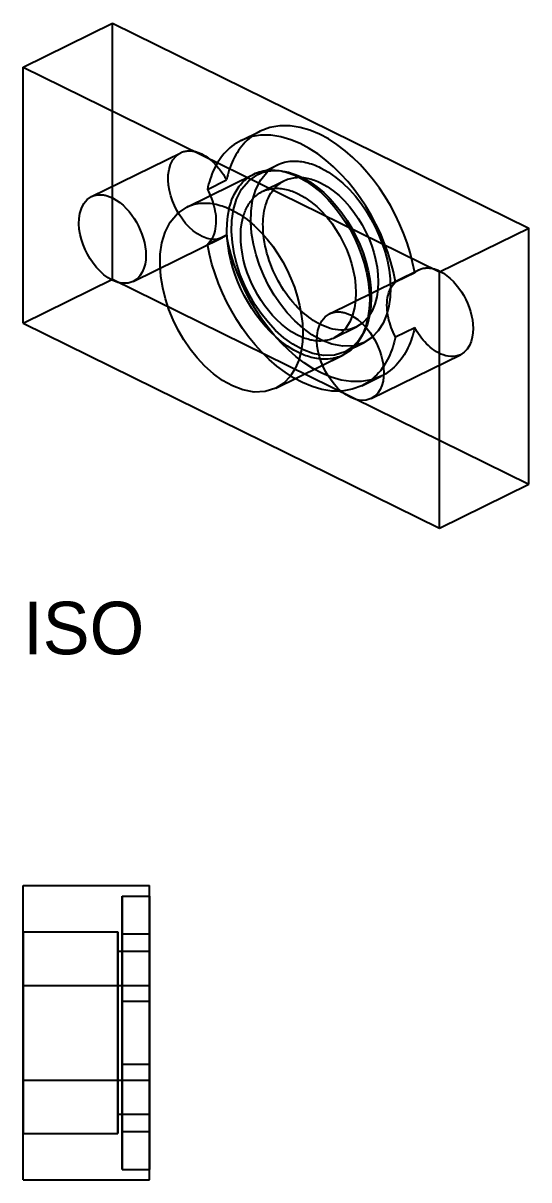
# Model space of a CAD drawing. Header units: millimetres. Extents: x 0 to 258, y -49 to 55.
# Drawn here: x 45 to 69, y 0 to 55 of the extents above; entities that cross this region are included whole.
import ezdxf

# ---------------------------------------------------------------- set-up
doc = ezdxf.new("R2010")
doc.units = ezdxf.units.MM
for name, color, linetype in [('ISO_HIDDEN', 8, 'CONTINUOUS'), ('ISO_VISIBLE', 7, 'Continuous'), ('SIDE_HIDDEN', 8, 'CONTINUOUS'), ('SIDE_VISIBLE', 7, 'Continuous')]:
    doc.layers.add(name, color=color, linetype=linetype)

msp = doc.modelspace()

# ---------------------------------------------------------------- linework, layer by layer
at = {"layer": 'ISO_HIDDEN'}
for points in [[(49.243, 42.837), (49.243, 55.023)], [(63.614, 43.161), (63.517, 43.637), (63.395, 44.107), (63.25, 44.571), (63.083, 45.028), (62.894, 45.476), (62.686, 45.914), (62.457, 46.343), (62.208, 46.761), (61.94, 47.166), (61.653, 47.558), (61.346, 47.935), (61.02, 48.295), (60.674, 48.636), (60.307, 48.955), (59.92, 49.249), (59.512, 49.513), (59.084, 49.742), (58.635, 49.928), (58.169, 50.064), (57.689, 50.139), (57.204, 50.14), (56.725, 50.058), (56.271, 49.887)], [(56.271, 49.887), (56.158, 49.828), (56.049, 49.764), (55.943, 49.693), (55.841, 49.618), (55.743, 49.538), (55.649, 49.452), (55.559, 49.363), (55.473, 49.269), (55.391, 49.172), (55.314, 49.071), (55.241, 48.968), (55.172, 48.861), (55.107, 48.752), (55.047, 48.64), (54.99, 48.526), (54.937, 48.411), (54.889, 48.294), (54.843, 48.175), (54.802, 48.055), (54.764, 47.934), (54.73, 47.811), (54.698, 47.688), (54.67, 47.564)], [(55.359, 49.438), (56.271, 49.887)], [(62.702, 42.712), (62.605, 43.188), (62.483, 43.658), (62.338, 44.122), (62.171, 44.578), (61.982, 45.026), (61.773, 45.465), (61.545, 45.894), (61.296, 46.312), (61.028, 46.717), (60.741, 47.109), (60.434, 47.486), (60.108, 47.846), (59.762, 48.187), (59.395, 48.506), (59.008, 48.8), (58.6, 49.064), (58.172, 49.293), (57.723, 49.479), (57.257, 49.615), (56.777, 49.69), (56.291, 49.691), (55.813, 49.609), (55.359, 49.438)], [(55.359, 49.438), (55.246, 49.379), (55.137, 49.314), (55.031, 49.244), (54.929, 49.169), (54.831, 49.088), (54.737, 49.003), (54.646, 48.914), (54.561, 48.82), (54.479, 48.723), (54.402, 48.622), (54.329, 48.518), (54.26, 48.412), (54.195, 48.303), (54.134, 48.191), (54.078, 48.077), (54.025, 47.962), (53.976, 47.844), (53.931, 47.726), (53.89, 47.606), (53.852, 47.484), (53.817, 47.362), (53.786, 47.239), (53.758, 47.115)], [(48.249, 46.771), (52.491, 48.86)], [(54.479, 44.822), (54.24, 44.746), (53.989, 44.735), (53.742, 44.782), (53.508, 44.872), (53.288, 44.995), (53.085, 45.143), (52.897, 45.311), (52.725, 45.495), (52.569, 45.692), (52.427, 45.9), (52.3, 46.117), (52.189, 46.343), (52.094, 46.576), (52.015, 46.815), (51.955, 47.06), (51.914, 47.308), (51.895, 47.559), (51.902, 47.811), (51.938, 48.059), (52.01, 48.301), (52.124, 48.525), (52.285, 48.717), (52.491, 48.86)], [(52.491, 48.86), (52.532, 48.878), (52.574, 48.895), (52.616, 48.909), (52.659, 48.922), (52.703, 48.932), (52.747, 48.939), (52.792, 48.945), (52.837, 48.949), (52.881, 48.95), (52.926, 48.95), (52.971, 48.948), (53.016, 48.943), (53.06, 48.938), (53.104, 48.93), (53.148, 48.921), (53.192, 48.91), (53.235, 48.898), (53.278, 48.885), (53.32, 48.87), (53.362, 48.854), (53.404, 48.837), (53.445, 48.819), (53.485, 48.799)], [(53.485, 48.799), (53.552, 48.765), (53.618, 48.727), (53.682, 48.687), (53.745, 48.645), (53.806, 48.601), (53.866, 48.555), (53.924, 48.507), (53.981, 48.457), (54.037, 48.406), (54.091, 48.354), (54.144, 48.299), (54.195, 48.244), (54.245, 48.187), (54.294, 48.13), (54.341, 48.071), (54.387, 48.011), (54.432, 47.95), (54.475, 47.888), (54.517, 47.825), (54.557, 47.761), (54.596, 47.696), (54.634, 47.631), (54.67, 47.564)], [(57.066, 48.272), (57.151, 48.312), (57.238, 48.346), (57.327, 48.376), (57.417, 48.402), (57.509, 48.423), (57.601, 48.439), (57.694, 48.451), (57.787, 48.458), (57.881, 48.462), (57.975, 48.461), (58.068, 48.456), (58.161, 48.447), (58.254, 48.435), (58.347, 48.419), (58.438, 48.4), (58.53, 48.378), (58.62, 48.353), (58.709, 48.325), (58.798, 48.294), (58.885, 48.261), (58.972, 48.225), (59.058, 48.187), (59.142, 48.147)], [(61.218, 39.839), (60.719, 39.678), (60.195, 39.657), (59.679, 39.754), (59.189, 39.942), (58.73, 40.199), (58.305, 40.509), (57.914, 40.859), (57.555, 41.243), (57.227, 41.655), (56.932, 42.09), (56.667, 42.544), (56.435, 43.016), (56.236, 43.503), (56.072, 44.002), (55.945, 44.512), (55.86, 45.031), (55.821, 45.555), (55.834, 46.081), (55.91, 46.601), (56.06, 47.104), (56.298, 47.573), (56.634, 47.975), (57.066, 48.272)], [(55.961, 47.84), (56.048, 47.88), (56.137, 47.915), (56.228, 47.946), (56.32, 47.972), (56.413, 47.993), (56.507, 48.01), (56.602, 48.022), (56.698, 48.03), (56.793, 48.033), (56.889, 48.032), (56.985, 48.027), (57.08, 48.019), (57.175, 48.006), (57.269, 47.99), (57.363, 47.971), (57.456, 47.948), (57.548, 47.922), (57.639, 47.894), (57.73, 47.862), (57.819, 47.828), (57.908, 47.792), (57.995, 47.753), (58.081, 47.711)], [(56.154, 47.823), (57.066, 48.272)], [(56.154, 47.823), (56.239, 47.862), (56.326, 47.897), (56.415, 47.927), (56.505, 47.953), (56.596, 47.974), (56.689, 47.99), (56.782, 48.002), (56.875, 48.009), (56.969, 48.012), (57.062, 48.012), (57.156, 48.007), (57.249, 47.998), (57.342, 47.986), (57.435, 47.97), (57.526, 47.951), (57.617, 47.929), (57.708, 47.904), (57.797, 47.876), (57.886, 47.845), (57.973, 47.812), (58.06, 47.776), (58.145, 47.738), (58.23, 47.698)], [(59.142, 48.147), (59.519, 47.935), (59.873, 47.687), (60.204, 47.41), (60.513, 47.108), (60.8, 46.785), (61.066, 46.444), (61.311, 46.088), (61.534, 45.718), (61.736, 45.336), (61.916, 44.943), (62.073, 44.541), (62.207, 44.13), (62.315, 43.711), (62.396, 43.287), (62.447, 42.858), (62.466, 42.426), (62.447, 41.994), (62.386, 41.567), (62.275, 41.149), (62.109, 40.751), (61.878, 40.386), (61.579, 40.075), (61.218, 39.839)], [(52.779, 46.273), (55.961, 47.84)], [(53.758, 47.115), (54.67, 47.564)], [(54.795, 46.194), (54.816, 46.282), (54.84, 46.37), (54.867, 46.457), (54.895, 46.543), (54.927, 46.628), (54.96, 46.712), (54.997, 46.795), (55.036, 46.877), (55.077, 46.957), (55.122, 47.036), (55.169, 47.114), (55.22, 47.189), (55.273, 47.262), (55.329, 47.334), (55.388, 47.402), (55.45, 47.468), (55.515, 47.532), (55.583, 47.592), (55.654, 47.649), (55.727, 47.702), (55.803, 47.752), (55.881, 47.798), (55.961, 47.84)], [(60.306, 39.39), (59.807, 39.229), (59.283, 39.208), (58.767, 39.305), (58.277, 39.493), (57.818, 39.75), (57.393, 40.06), (57.002, 40.41), (56.642, 40.794), (56.315, 41.206), (56.019, 41.641), (55.755, 42.095), (55.523, 42.567), (55.324, 43.053), (55.16, 43.553), (55.033, 44.063), (54.948, 44.582), (54.908, 45.106), (54.922, 45.632), (54.998, 46.152), (55.148, 46.655), (55.386, 47.123), (55.722, 47.526), (56.154, 47.823)], [(56.37, 47.01), (57.43, 47.532)], [(56.426, 44.947), (56.415, 45.074), (56.407, 45.202), (56.403, 45.33), (56.402, 45.458), (56.406, 45.587), (56.414, 45.714), (56.426, 45.842), (56.444, 45.969), (56.466, 46.095), (56.493, 46.221), (56.525, 46.345), (56.564, 46.467), (56.608, 46.587), (56.659, 46.705), (56.717, 46.819), (56.781, 46.93), (56.853, 47.036), (56.932, 47.137), (57.018, 47.232), (57.111, 47.32), (57.211, 47.4), (57.318, 47.471), (57.43, 47.532)], [(57.43, 47.532), (57.501, 47.565), (57.572, 47.593), (57.646, 47.618), (57.72, 47.639), (57.795, 47.656), (57.871, 47.67), (57.948, 47.679), (58.025, 47.686), (58.102, 47.688), (58.179, 47.688), (58.257, 47.684), (58.334, 47.676), (58.41, 47.666), (58.486, 47.653), (58.562, 47.638), (58.637, 47.619), (58.711, 47.599), (58.785, 47.576), (58.858, 47.55), (58.93, 47.523), (59.002, 47.493), (59.072, 47.462), (59.142, 47.429)], [(58.081, 47.711), (58.466, 47.495), (58.827, 47.242), (59.166, 46.959), (59.481, 46.65), (59.775, 46.321), (60.046, 45.973), (60.296, 45.609), (60.524, 45.231), (60.731, 44.841), (60.914, 44.44), (61.075, 44.029), (61.211, 43.609), (61.322, 43.182), (61.404, 42.748), (61.457, 42.31), (61.476, 41.869), (61.456, 41.428), (61.394, 40.992), (61.281, 40.565), (61.111, 40.158), (60.875, 39.786), (60.571, 39.468), (60.202, 39.227)], [(58.23, 47.698), (58.607, 47.486), (58.96, 47.238), (59.292, 46.96), (59.601, 46.658), (59.888, 46.336), (60.154, 45.995), (60.399, 45.639), (60.622, 45.269), (60.824, 44.887), (61.004, 44.494), (61.161, 44.092), (61.295, 43.681), (61.403, 43.262), (61.484, 42.838), (61.535, 42.409), (61.553, 41.977), (61.535, 41.545), (61.473, 41.118), (61.363, 40.7), (61.196, 40.302), (60.966, 39.937), (60.667, 39.626), (60.306, 39.39)], [(59.142, 47.429), (59.453, 47.254), (59.744, 47.05), (60.017, 46.821), (60.272, 46.572), (60.509, 46.306), (60.728, 46.025), (60.93, 45.731), (61.114, 45.426), (61.281, 45.111), (61.429, 44.787), (61.559, 44.456), (61.669, 44.117), (61.758, 43.772), (61.825, 43.422), (61.867, 43.068), (61.882, 42.712), (61.867, 42.356), (61.816, 42.004), (61.725, 41.659), (61.588, 41.331), (61.398, 41.03), (61.152, 40.774), (60.854, 40.579)], [(53.758, 47.115), (53.814, 47.007), (53.865, 46.898), (53.914, 46.787), (53.958, 46.674), (53.999, 46.559), (54.035, 46.444), (54.068, 46.327), (54.096, 46.209), (54.12, 46.09), (54.139, 45.97), (54.153, 45.85), (54.161, 45.729), (54.164, 45.607), (54.161, 45.486), (54.151, 45.365), (54.134, 45.245), (54.109, 45.126), (54.076, 45.01), (54.034, 44.896), (53.981, 44.787), (53.918, 44.683), (53.844, 44.588), (53.758, 44.502)], [(55.461, 45.81), (55.481, 45.875), (55.501, 45.939), (55.524, 46.003), (55.548, 46.066), (55.574, 46.128), (55.602, 46.189), (55.631, 46.25), (55.663, 46.309), (55.696, 46.368), (55.732, 46.425), (55.769, 46.481), (55.808, 46.536), (55.85, 46.589), (55.893, 46.641), (55.939, 46.691), (55.986, 46.739), (56.036, 46.784), (56.087, 46.828), (56.14, 46.87), (56.195, 46.909), (56.252, 46.945), (56.31, 46.979), (56.37, 47.01)], [(56.37, 47.01), (56.44, 47.042), (56.512, 47.071), (56.585, 47.096), (56.659, 47.117), (56.735, 47.134), (56.811, 47.147), (56.887, 47.157), (56.964, 47.163), (57.042, 47.166), (57.119, 47.165), (57.196, 47.161), (57.273, 47.154), (57.349, 47.144), (57.426, 47.131), (57.501, 47.116), (57.576, 47.097), (57.651, 47.076), (57.725, 47.053), (57.798, 47.028), (57.87, 47.001), (57.941, 46.971), (58.012, 46.94), (58.081, 46.906)], [(58.081, 46.906), (58.392, 46.732), (58.684, 46.527), (58.957, 46.299), (59.212, 46.05), (59.448, 45.784), (59.668, 45.503), (59.869, 45.209), (60.054, 44.904), (60.22, 44.589), (60.368, 44.265), (60.498, 43.933), (60.608, 43.594), (60.697, 43.25), (60.764, 42.9), (60.806, 42.546), (60.822, 42.19), (60.806, 41.834), (60.756, 41.481), (60.665, 41.137), (60.527, 40.809), (60.337, 40.508), (60.091, 40.251), (59.793, 40.057)], [(50.237, 42.734), (54.479, 44.822)], [(53.758, 44.502), (54.67, 44.951)], [(54.67, 44.951), (54.663, 44.944), (54.655, 44.938), (54.647, 44.931), (54.64, 44.925), (54.632, 44.919), (54.624, 44.913), (54.616, 44.906), (54.608, 44.9), (54.6, 44.895), (54.591, 44.889), (54.583, 44.883), (54.575, 44.878), (54.566, 44.872), (54.558, 44.867), (54.549, 44.861), (54.541, 44.856), (54.532, 44.851), (54.524, 44.846), (54.515, 44.841), (54.506, 44.836), (54.497, 44.832), (54.488, 44.827), (54.479, 44.822)], [(62.013, 38.224), (61.559, 38.054), (61.081, 37.972), (60.595, 37.973), (60.115, 38.047), (59.649, 38.183), (59.201, 38.37), (58.772, 38.599), (58.364, 38.863), (57.977, 39.157), (57.611, 39.476), (57.264, 39.817), (56.938, 40.177), (56.631, 40.554), (56.344, 40.945), (56.076, 41.351), (55.827, 41.769), (55.599, 42.197), (55.39, 42.636), (55.201, 43.084), (55.034, 43.54), (54.889, 44.004), (54.767, 44.475), (54.67, 44.951)], [(61.101, 37.775), (60.647, 37.605), (60.169, 37.523), (59.683, 37.524), (59.203, 37.598), (58.737, 37.734), (58.288, 37.921), (57.86, 38.15), (57.452, 38.414), (57.065, 38.708), (56.698, 39.027), (56.352, 39.368), (56.026, 39.728), (55.719, 40.104), (55.432, 40.496), (55.164, 40.902), (54.915, 41.319), (54.686, 41.748), (54.478, 42.187), (54.289, 42.635), (54.122, 43.091), (53.977, 43.555), (53.855, 44.026), (53.758, 44.502)], [(59.562, 41.2), (63.805, 43.289)], [(62.702, 42.712), (63.614, 43.161)], [(63.614, 43.161), (63.622, 43.167), (63.629, 43.174), (63.637, 43.18), (63.645, 43.187), (63.653, 43.193), (63.661, 43.199), (63.668, 43.205), (63.677, 43.211), (63.685, 43.217), (63.693, 43.223), (63.701, 43.229), (63.709, 43.234), (63.718, 43.24), (63.726, 43.245), (63.735, 43.25), (63.743, 43.256), (63.752, 43.261), (63.761, 43.266), (63.77, 43.271), (63.778, 43.275), (63.787, 43.28), (63.796, 43.285), (63.805, 43.289)], [(63.805, 43.289), (63.846, 43.308), (63.888, 43.325), (63.93, 43.339), (63.973, 43.351), (64.017, 43.361), (64.061, 43.369), (64.106, 43.375), (64.15, 43.378), (64.195, 43.38), (64.24, 43.379), (64.285, 43.377), (64.329, 43.373), (64.374, 43.367), (64.418, 43.36), (64.462, 43.35), (64.506, 43.34), (64.549, 43.328), (64.592, 43.314), (64.634, 43.3), (64.676, 43.284), (64.718, 43.267), (64.758, 43.248), (64.799, 43.229)], [(64.799, 43.229), (64.979, 43.128), (65.149, 43.009), (65.307, 42.876), (65.455, 42.732), (65.593, 42.577), (65.72, 42.414), (65.837, 42.243), (65.944, 42.066), (66.041, 41.883), (66.127, 41.695), (66.202, 41.503), (66.266, 41.306), (66.318, 41.106), (66.357, 40.902), (66.381, 40.697), (66.39, 40.49), (66.381, 40.284), (66.352, 40.079), (66.299, 39.879), (66.219, 39.688), (66.109, 39.514), (65.966, 39.365), (65.793, 39.252)], [(45, 40.748), (49.243, 42.837)], [(49.243, 42.837), (69.042, 33.089)], [(62.702, 40.098), (62.646, 40.206), (62.594, 40.316), (62.546, 40.427), (62.502, 40.54), (62.461, 40.654), (62.425, 40.77), (62.392, 40.887), (62.364, 41.005), (62.34, 41.124), (62.321, 41.243), (62.307, 41.364), (62.299, 41.485), (62.296, 41.606), (62.299, 41.727), (62.309, 41.848), (62.326, 41.968), (62.351, 42.087), (62.384, 42.204), (62.426, 42.317), (62.479, 42.427), (62.542, 42.53), (62.616, 42.626), (62.702, 42.712)], [(60.854, 40.579), (60.737, 40.528), (60.615, 40.487), (60.491, 40.456), (60.364, 40.435), (60.237, 40.425), (60.108, 40.424), (59.98, 40.432), (59.853, 40.448), (59.728, 40.473), (59.603, 40.504), (59.481, 40.542), (59.361, 40.586), (59.242, 40.636), (59.127, 40.691), (59.013, 40.75), (58.902, 40.814), (58.793, 40.882), (58.687, 40.954), (58.583, 41.029), (58.482, 41.108), (58.383, 41.189), (58.286, 41.273), (58.192, 41.36)], [(59.793, 40.057), (60.854, 40.579)], [(63.614, 40.547), (63.586, 40.423), (63.555, 40.3), (63.52, 40.178), (63.482, 40.057), (63.441, 39.937), (63.396, 39.818), (63.347, 39.701), (63.294, 39.585), (63.238, 39.472), (63.177, 39.36), (63.112, 39.251), (63.044, 39.144), (62.97, 39.04), (62.893, 38.94), (62.812, 38.842), (62.726, 38.749), (62.636, 38.659), (62.541, 38.574), (62.443, 38.494), (62.341, 38.418), (62.235, 38.348), (62.126, 38.283), (62.013, 38.224)], [(62.702, 40.098), (63.614, 40.547)], [(65.793, 39.252), (65.681, 39.207), (65.565, 39.177), (65.445, 39.163), (65.325, 39.163), (65.205, 39.177), (65.088, 39.203), (64.973, 39.238), (64.861, 39.283), (64.753, 39.336), (64.648, 39.395), (64.547, 39.461), (64.45, 39.532), (64.356, 39.608), (64.266, 39.688), (64.18, 39.771), (64.097, 39.859), (64.018, 39.949), (63.942, 40.043), (63.869, 40.139), (63.8, 40.238), (63.735, 40.339), (63.673, 40.442), (63.614, 40.547)], [(59.793, 40.057), (59.732, 40.029), (59.67, 40.003), (59.606, 39.981), (59.542, 39.961), (59.476, 39.944), (59.411, 39.93), (59.344, 39.919), (59.277, 39.91), (59.21, 39.905), (59.143, 39.902), (59.075, 39.901), (59.008, 39.903), (58.941, 39.908), (58.874, 39.915), (58.807, 39.924), (58.74, 39.935), (58.674, 39.949), (58.609, 39.964), (58.544, 39.982), (58.479, 40.001), (58.415, 40.022), (58.351, 40.044), (58.288, 40.069)], [(60.306, 39.39), (61.218, 39.839)], [(62.702, 40.098), (62.674, 39.974), (62.643, 39.851), (62.608, 39.729), (62.57, 39.608), (62.529, 39.488), (62.484, 39.369), (62.435, 39.252), (62.382, 39.136), (62.326, 39.023), (62.265, 38.911), (62.2, 38.802), (62.131, 38.695), (62.058, 38.591), (61.981, 38.49), (61.899, 38.393), (61.813, 38.3), (61.723, 38.21), (61.629, 38.125), (61.531, 38.045), (61.429, 37.969), (61.323, 37.899), (61.214, 37.834), (61.101, 37.775)], [(57.02, 37.661), (60.202, 39.227)], [(60.202, 39.227), (60.119, 39.189), (60.035, 39.155), (59.95, 39.126), (59.863, 39.1), (59.775, 39.079), (59.685, 39.062), (59.596, 39.049), (59.506, 39.04), (59.415, 39.035), (59.324, 39.034), (59.234, 39.037), (59.143, 39.043), (59.053, 39.052), (58.963, 39.065), (58.874, 39.081), (58.785, 39.1), (58.697, 39.122), (58.61, 39.146), (58.524, 39.174), (58.438, 39.203), (58.353, 39.235), (58.269, 39.27), (58.186, 39.306)], [(61.55, 37.163), (65.793, 39.252)], [(61.101, 37.775), (62.013, 38.224)]]:
    msp.add_lwpolyline(points, dxfattribs=at)
at = {"layer": 'ISO_VISIBLE'}
for points in [[(45, 52.934), (49.243, 55.023)], [(49.243, 55.023), (69.042, 45.274)], [(45, 40.748), (45, 52.934)], [(45, 52.934), (64.799, 43.185)], [(50.237, 42.734), (49.998, 42.657), (49.747, 42.646), (49.5, 42.693), (49.265, 42.783), (49.045, 42.906), (48.842, 43.054), (48.655, 43.222), (48.483, 43.406), (48.326, 43.603), (48.184, 43.811), (48.058, 44.028), (47.947, 44.254), (47.851, 44.487), (47.773, 44.726), (47.712, 44.971), (47.671, 45.219), (47.653, 45.47), (47.659, 45.722), (47.696, 45.971), (47.767, 46.212), (47.881, 46.436), (48.042, 46.628), (48.249, 46.771)], [(48.249, 46.771), (48.29, 46.789), (48.331, 46.806), (48.374, 46.82), (48.417, 46.833), (48.461, 46.843), (48.505, 46.85), (48.549, 46.856), (48.594, 46.86), (48.639, 46.861), (48.684, 46.861), (48.728, 46.859), (48.773, 46.854), (48.818, 46.849), (48.862, 46.841), (48.906, 46.832), (48.949, 46.821), (48.993, 46.809), (49.035, 46.796), (49.078, 46.781), (49.12, 46.765), (49.161, 46.748), (49.202, 46.73), (49.243, 46.711)], [(49.243, 46.711), (49.423, 46.609), (49.592, 46.49), (49.751, 46.358), (49.899, 46.213), (50.036, 46.059), (50.164, 45.896), (50.281, 45.725), (50.388, 45.548), (50.484, 45.365), (50.571, 45.177), (50.646, 44.984), (50.71, 44.787), (50.762, 44.587), (50.8, 44.384), (50.825, 44.179), (50.834, 43.972), (50.825, 43.765), (50.795, 43.561), (50.743, 43.361), (50.663, 43.17), (50.552, 42.995), (50.409, 42.846), (50.237, 42.734)], [(57.02, 37.661), (56.51, 37.496), (55.975, 37.475), (55.448, 37.574), (54.947, 37.766), (54.479, 38.028), (54.045, 38.344), (53.645, 38.703), (53.278, 39.095), (52.944, 39.515), (52.642, 39.959), (52.372, 40.423), (52.135, 40.905), (51.931, 41.402), (51.764, 41.912), (51.634, 42.433), (51.547, 42.963), (51.507, 43.498), (51.521, 44.035), (51.599, 44.566), (51.752, 45.08), (51.995, 45.558), (52.338, 45.97), (52.779, 46.273)], [(52.779, 46.273), (52.866, 46.313), (52.955, 46.349), (53.046, 46.379), (53.138, 46.405), (53.231, 46.427), (53.325, 46.443), (53.42, 46.455), (53.516, 46.463), (53.611, 46.466), (53.707, 46.466), (53.803, 46.461), (53.898, 46.452), (53.993, 46.439), (54.087, 46.423), (54.181, 46.404), (54.274, 46.381), (54.366, 46.355), (54.457, 46.327), (54.548, 46.295), (54.637, 46.261), (54.726, 46.225), (54.813, 46.186), (54.899, 46.145)], [(58.186, 39.306), (57.87, 39.468), (57.568, 39.657), (57.281, 39.867), (57.01, 40.097), (56.753, 40.343), (56.511, 40.603), (56.283, 40.876), (56.069, 41.161), (55.869, 41.455), (55.683, 41.758), (55.512, 42.07), (55.354, 42.389), (55.212, 42.715), (55.085, 43.047), (54.973, 43.385), (54.879, 43.728), (54.801, 44.075), (54.743, 44.426), (54.704, 44.78), (54.688, 45.135), (54.696, 45.491), (54.73, 45.845), (54.795, 46.194)], [(54.899, 46.145), (55.284, 45.929), (55.645, 45.675), (55.984, 45.392), (56.299, 45.084), (56.593, 44.754), (56.864, 44.406), (57.114, 44.042), (57.342, 43.665), (57.549, 43.274), (57.732, 42.873), (57.893, 42.462), (58.029, 42.042), (58.14, 41.615), (58.222, 41.182), (58.275, 40.743), (58.294, 40.302), (58.274, 39.862), (58.212, 39.425), (58.099, 38.998), (57.929, 38.592), (57.693, 38.219), (57.389, 37.901), (57.02, 37.661)], [(58.288, 40.069), (58.017, 40.193), (57.759, 40.343), (57.514, 40.514), (57.281, 40.702), (57.062, 40.905), (56.856, 41.121), (56.662, 41.348), (56.48, 41.585), (56.311, 41.831), (56.154, 42.085), (56.009, 42.347), (55.877, 42.615), (55.758, 42.889), (55.653, 43.168), (55.561, 43.453), (55.483, 43.741), (55.422, 44.033), (55.376, 44.329), (55.349, 44.626), (55.342, 44.925), (55.356, 45.223), (55.395, 45.519), (55.461, 45.81)], [(64.799, 43.185), (69.042, 45.274)], [(69.042, 33.089), (69.042, 45.274)], [(58.192, 41.36), (58.066, 41.484), (57.944, 41.613), (57.826, 41.746), (57.713, 41.882), (57.604, 42.022), (57.5, 42.165), (57.399, 42.311), (57.304, 42.46), (57.212, 42.612), (57.125, 42.766), (57.042, 42.923), (56.964, 43.082), (56.89, 43.243), (56.821, 43.406), (56.756, 43.572), (56.697, 43.738), (56.642, 43.907), (56.592, 44.077), (56.548, 44.249), (56.509, 44.421), (56.475, 44.596), (56.448, 44.771), (56.426, 44.947)], [(64.799, 31), (64.799, 43.185)], [(59.562, 41.2), (59.603, 41.219), (59.645, 41.236), (59.687, 41.25), (59.731, 41.262), (59.774, 41.272), (59.818, 41.28), (59.863, 41.286), (59.908, 41.289), (59.953, 41.291), (59.997, 41.29), (60.042, 41.288), (60.087, 41.284), (60.131, 41.278), (60.176, 41.271), (60.219, 41.261), (60.263, 41.251), (60.306, 41.239), (60.349, 41.225), (60.391, 41.211), (60.433, 41.195), (60.475, 41.178), (60.516, 41.159), (60.556, 41.14)], [(45, 40.748), (64.799, 31)], [(61.55, 37.163), (61.311, 37.086), (61.061, 37.076), (60.814, 37.122), (60.579, 37.212), (60.359, 37.335), (60.156, 37.484), (59.968, 37.651), (59.796, 37.835), (59.64, 38.032), (59.498, 38.24), (59.372, 38.458), (59.26, 38.684), (59.165, 38.917), (59.086, 39.156), (59.026, 39.4), (58.985, 39.649), (58.966, 39.9), (58.973, 40.151), (59.009, 40.4), (59.081, 40.641), (59.195, 40.865), (59.356, 41.058), (59.562, 41.2)], [(60.556, 41.14), (60.737, 41.039), (60.906, 40.92), (61.065, 40.787), (61.213, 40.643), (61.35, 40.488), (61.477, 40.325), (61.595, 40.155), (61.701, 39.977), (61.798, 39.795), (61.884, 39.606), (61.96, 39.414), (62.023, 39.217), (62.075, 39.017), (62.114, 38.814), (62.139, 38.608), (62.147, 38.401), (62.138, 38.195), (62.109, 37.99), (62.056, 37.79), (61.976, 37.6), (61.866, 37.425), (61.723, 37.276), (61.55, 37.163)], [(64.799, 31), (69.042, 33.089)]]:
    msp.add_lwpolyline(points, dxfattribs=at)
at = {"layer": 'SIDE_HIDDEN'}
for points in [[(45, 0), (45, 14)], [(45, 14), (51, 14)], [(51, 0), (51, 14)], [(49.71, 8.501), (49.71, 8.719), (49.71, 8.936), (49.71, 9.153), (49.71, 9.371), (49.71, 9.588), (49.71, 9.805), (49.71, 10.023), (49.71, 10.24), (49.71, 10.457), (49.71, 10.675), (49.71, 10.892), (49.71, 11.109), (49.71, 11.327), (49.71, 11.544), (49.71, 11.761), (49.71, 11.979), (49.71, 12.196), (49.71, 12.413), (49.71, 12.631), (49.71, 12.848), (49.71, 13.065), (49.71, 13.283), (49.71, 13.5)], [(49.71, 13.5), (49.71, 13.283), (49.71, 13.065), (49.71, 12.848), (49.71, 12.631), (49.71, 12.413), (49.71, 12.196), (49.71, 11.979), (49.71, 11.761), (49.71, 11.544), (49.71, 11.327), (49.71, 11.109), (49.71, 10.892), (49.71, 10.675), (49.71, 10.457), (49.71, 10.24), (49.71, 10.023), (49.71, 9.805), (49.71, 9.588), (49.71, 9.371), (49.71, 9.153), (49.71, 8.936), (49.71, 8.719), (49.71, 8.501)], [(49.71, 13.5), (51, 13.5)], [(51, 8.501), (51, 8.719), (51, 8.936), (51, 9.153), (51, 9.371), (51, 9.588), (51, 9.805), (51, 10.023), (51, 10.24), (51, 10.457), (51, 10.675), (51, 10.892), (51, 11.109), (51, 11.327), (51, 11.544), (51, 11.761), (51, 11.979), (51, 12.196), (51, 12.413), (51, 12.631), (51, 12.848), (51, 13.065), (51, 13.283), (51, 13.5)], [(51, 13.5), (51, 13.283), (51, 13.065), (51, 12.848), (51, 12.631), (51, 12.413), (51, 12.196), (51, 11.979), (51, 11.761), (51, 11.544), (51, 11.327), (51, 11.109), (51, 10.892), (51, 10.675), (51, 10.457), (51, 10.24), (51, 10.023), (51, 9.805), (51, 9.588), (51, 9.371), (51, 9.153), (51, 8.936), (51, 8.719), (51, 8.501)], [(45, 11.8), (49.5, 11.8)], [(45, 11.8), (45, 11.383), (45, 10.965), (45, 10.548), (45, 10.13), (45, 9.713), (45, 9.296), (45, 8.878), (45, 8.461), (45, 8.043), (45, 7.626), (45, 7.209), (45, 6.791), (45, 6.374), (45, 5.957), (45, 5.539), (45, 5.122), (45, 4.704), (45, 4.287), (45, 3.87), (45, 3.452), (45, 3.035), (45, 2.617), (45, 2.2)], [(45, 2.2), (45, 2.617), (45, 3.035), (45, 3.452), (45, 3.87), (45, 4.287), (45, 4.704), (45, 5.122), (45, 5.539), (45, 5.957), (45, 6.374), (45, 6.791), (45, 7.209), (45, 7.626), (45, 8.043), (45, 8.461), (45, 8.878), (45, 9.296), (45, 9.713), (45, 10.13), (45, 10.548), (45, 10.965), (45, 11.383), (45, 11.8)], [(49.5, 11.8), (49.5, 11.383), (49.5, 10.965), (49.5, 10.548), (49.5, 10.13), (49.5, 9.713), (49.5, 9.296), (49.5, 8.878), (49.5, 8.461), (49.5, 8.043), (49.5, 7.626), (49.5, 7.209), (49.5, 6.791), (49.5, 6.374), (49.5, 5.957), (49.5, 5.539), (49.5, 5.122), (49.5, 4.704), (49.5, 4.287), (49.5, 3.87), (49.5, 3.452), (49.5, 3.035), (49.5, 2.617), (49.5, 2.2)], [(49.5, 2.2), (49.5, 2.617), (49.5, 3.035), (49.5, 3.452), (49.5, 3.87), (49.5, 4.287), (49.5, 4.704), (49.5, 5.122), (49.5, 5.539), (49.5, 5.957), (49.5, 6.374), (49.5, 6.791), (49.5, 7.209), (49.5, 7.626), (49.5, 8.043), (49.5, 8.461), (49.5, 8.878), (49.5, 9.296), (49.5, 9.713), (49.5, 10.13), (49.5, 10.548), (49.5, 10.965), (49.5, 11.383), (49.5, 11.8)], [(49.71, 11.7), (49.71, 11.291), (49.71, 10.883), (49.71, 10.474), (49.71, 10.065), (49.71, 9.657), (49.71, 9.248), (49.71, 8.839), (49.71, 8.43), (49.71, 8.022), (49.71, 7.613), (49.71, 7.204), (49.71, 6.796), (49.71, 6.387), (49.71, 5.978), (49.71, 5.57), (49.71, 5.161), (49.71, 4.752), (49.71, 4.343), (49.71, 3.935), (49.71, 3.526), (49.71, 3.117), (49.71, 2.709), (49.71, 2.3)], [(49.71, 2.3), (49.71, 2.709), (49.71, 3.117), (49.71, 3.526), (49.71, 3.935), (49.71, 4.343), (49.71, 4.752), (49.71, 5.161), (49.71, 5.57), (49.71, 5.978), (49.71, 6.387), (49.71, 6.796), (49.71, 7.204), (49.71, 7.613), (49.71, 8.022), (49.71, 8.43), (49.71, 8.839), (49.71, 9.248), (49.71, 9.657), (49.71, 10.065), (49.71, 10.474), (49.71, 10.883), (49.71, 11.291), (49.71, 11.7)], [(49.71, 11.7), (51, 11.7)], [(51, 11.7), (51, 11.291), (51, 10.883), (51, 10.474), (51, 10.065), (51, 9.657), (51, 9.248), (51, 8.839), (51, 8.43), (51, 8.022), (51, 7.613), (51, 7.204), (51, 6.796), (51, 6.387), (51, 5.978), (51, 5.57), (51, 5.161), (51, 4.752), (51, 4.343), (51, 3.935), (51, 3.526), (51, 3.117), (51, 2.709), (51, 2.3)], [(51, 2.3), (51, 2.709), (51, 3.117), (51, 3.526), (51, 3.935), (51, 4.343), (51, 4.752), (51, 5.161), (51, 5.57), (51, 5.978), (51, 6.387), (51, 6.796), (51, 7.204), (51, 7.613), (51, 8.022), (51, 8.43), (51, 8.839), (51, 9.248), (51, 9.657), (51, 10.065), (51, 10.474), (51, 10.883), (51, 11.291), (51, 11.7)], [(49.5, 10.875), (51, 10.875)], [(49.5, 10.875), (49.5, 10.538), (49.5, 10.201), (49.5, 9.864), (49.5, 9.527), (49.5, 9.19), (49.5, 8.853), (49.5, 8.516), (49.5, 8.179), (49.5, 7.842), (49.5, 7.505), (49.5, 7.168), (49.5, 6.832), (49.5, 6.495), (49.5, 6.158), (49.5, 5.821), (49.5, 5.484), (49.5, 5.147), (49.5, 4.81), (49.5, 4.473), (49.5, 4.136), (49.5, 3.799), (49.5, 3.462), (49.5, 3.125)], [(49.5, 3.125), (49.5, 3.462), (49.5, 3.799), (49.5, 4.136), (49.5, 4.473), (49.5, 4.81), (49.5, 5.147), (49.5, 5.484), (49.5, 5.821), (49.5, 6.158), (49.5, 6.495), (49.5, 6.832), (49.5, 7.168), (49.5, 7.505), (49.5, 7.842), (49.5, 8.179), (49.5, 8.516), (49.5, 8.853), (49.5, 9.19), (49.5, 9.527), (49.5, 9.864), (49.5, 10.201), (49.5, 10.538), (49.5, 10.875)], [(51, 10.875), (51, 10.538), (51, 10.201), (51, 9.864), (51, 9.527), (51, 9.19), (51, 8.853), (51, 8.516), (51, 8.179), (51, 7.842), (51, 7.505), (51, 7.168), (51, 6.832), (51, 6.495), (51, 6.158), (51, 5.821), (51, 5.484), (51, 5.147), (51, 4.81), (51, 4.473), (51, 4.136), (51, 3.799), (51, 3.462), (51, 3.125)], [(51, 3.125), (51, 3.462), (51, 3.799), (51, 4.136), (51, 4.473), (51, 4.81), (51, 5.147), (51, 5.484), (51, 5.821), (51, 6.158), (51, 6.495), (51, 6.832), (51, 7.168), (51, 7.505), (51, 7.842), (51, 8.179), (51, 8.516), (51, 8.853), (51, 9.19), (51, 9.527), (51, 9.864), (51, 10.201), (51, 10.538), (51, 10.875)], [(45, 9.25), (51, 9.25)], [(45, 9.25), (45, 9.054), (45, 8.859), (45, 8.663), (45, 8.467), (45, 8.272), (45, 8.076), (45, 7.88), (45, 7.685), (45, 7.489), (45, 7.293), (45, 7.098), (45, 6.902), (45, 6.707), (45, 6.511), (45, 6.315), (45, 6.12), (45, 5.924), (45, 5.728), (45, 5.533), (45, 5.337), (45, 5.141), (45, 4.946), (45, 4.75)], [(45, 4.75), (45, 4.946), (45, 5.141), (45, 5.337), (45, 5.533), (45, 5.728), (45, 5.924), (45, 6.12), (45, 6.315), (45, 6.511), (45, 6.707), (45, 6.902), (45, 7.098), (45, 7.293), (45, 7.489), (45, 7.685), (45, 7.88), (45, 8.076), (45, 8.272), (45, 8.467), (45, 8.663), (45, 8.859), (45, 9.054), (45, 9.25)], [(45, 9.25), (51, 9.25)], [(45, 9.25), (45, 9.054), (45, 8.859), (45, 8.663), (45, 8.467), (45, 8.272), (45, 8.076), (45, 7.88), (45, 7.685), (45, 7.489), (45, 7.293), (45, 7.098), (45, 6.902), (45, 6.707), (45, 6.511), (45, 6.315), (45, 6.12), (45, 5.924), (45, 5.728), (45, 5.533), (45, 5.337), (45, 5.141), (45, 4.946), (45, 4.75)], [(45, 4.75), (45, 4.946), (45, 5.141), (45, 5.337), (45, 5.533), (45, 5.728), (45, 5.924), (45, 6.12), (45, 6.315), (45, 6.511), (45, 6.707), (45, 6.902), (45, 7.098), (45, 7.293), (45, 7.489), (45, 7.685), (45, 7.88), (45, 8.076), (45, 8.272), (45, 8.467), (45, 8.663), (45, 8.859), (45, 9.054), (45, 9.25)], [(51, 9.25), (51, 9.217), (51, 9.185), (51, 9.152), (51, 9.12), (51, 9.087), (51, 9.055), (51, 9.022), (51, 8.99), (51, 8.957), (51, 8.925), (51, 8.892), (51, 8.859), (51, 8.827), (51, 8.794), (51, 8.762), (51, 8.729), (51, 8.697), (51, 8.664), (51, 8.632), (51, 8.599), (51, 8.567), (51, 8.534), (51, 8.501)], [(51, 4.75), (51, 4.946), (51, 5.141), (51, 5.337), (51, 5.533), (51, 5.728), (51, 5.924), (51, 6.12), (51, 6.315), (51, 6.511), (51, 6.707), (51, 6.902), (51, 7.098), (51, 7.293), (51, 7.489), (51, 7.685), (51, 7.88), (51, 8.076), (51, 8.272), (51, 8.467), (51, 8.663), (51, 8.859), (51, 9.054), (51, 9.25)], [(51, 9.25), (51, 9.054), (51, 8.859), (51, 8.663), (51, 8.467), (51, 8.272), (51, 8.076), (51, 7.88), (51, 7.685), (51, 7.489), (51, 7.293), (51, 7.098), (51, 6.902), (51, 6.707), (51, 6.511), (51, 6.315), (51, 6.12), (51, 5.924), (51, 5.728), (51, 5.533), (51, 5.337), (51, 5.141), (51, 4.946), (51, 4.75)], [(51, 8.501), (51, 8.534), (51, 8.567), (51, 8.599), (51, 8.632), (51, 8.664), (51, 8.697), (51, 8.729), (51, 8.762), (51, 8.794), (51, 8.827), (51, 8.859), (51, 8.892), (51, 8.925), (51, 8.957), (51, 8.99), (51, 9.022), (51, 9.055), (51, 9.087), (51, 9.12), (51, 9.152), (51, 9.185), (51, 9.217), (51, 9.25)], [(49.71, 5.499), (49.71, 5.629), (49.71, 5.76), (49.71, 5.89), (49.71, 6.021), (49.71, 6.151), (49.71, 6.282), (49.71, 6.412), (49.71, 6.543), (49.71, 6.674), (49.71, 6.804), (49.71, 6.935), (49.71, 7.065), (49.71, 7.196), (49.71, 7.326), (49.71, 7.457), (49.71, 7.588), (49.71, 7.718), (49.71, 7.849), (49.71, 7.979), (49.71, 8.11), (49.71, 8.24), (49.71, 8.371), (49.71, 8.501)], [(49.71, 8.501), (51, 8.501)], [(49.71, 8.501), (49.71, 8.371), (49.71, 8.24), (49.71, 8.11), (49.71, 7.979), (49.71, 7.849), (49.71, 7.718), (49.71, 7.588), (49.71, 7.457), (49.71, 7.326), (49.71, 7.196), (49.71, 7.065), (49.71, 6.935), (49.71, 6.804), (49.71, 6.674), (49.71, 6.543), (49.71, 6.412), (49.71, 6.282), (49.71, 6.151), (49.71, 6.021), (49.71, 5.89), (49.71, 5.76), (49.71, 5.629), (49.71, 5.499)], [(49.71, 8.501), (51, 8.501)], [(49.71, 5.499), (51, 5.499)], [(49.71, 5.499), (49.71, 5.281), (49.71, 5.064), (49.71, 4.847), (49.71, 4.629), (49.71, 4.412), (49.71, 4.195), (49.71, 3.977), (49.71, 3.76), (49.71, 3.543), (49.71, 3.325), (49.71, 3.108), (49.71, 2.891), (49.71, 2.673), (49.71, 2.456), (49.71, 2.239), (49.71, 2.021), (49.71, 1.804), (49.71, 1.587), (49.71, 1.369), (49.71, 1.152), (49.71, 0.935), (49.71, 0.717), (49.71, 0.5)], [(49.71, 0.5), (49.71, 0.717), (49.71, 0.935), (49.71, 1.152), (49.71, 1.369), (49.71, 1.587), (49.71, 1.804), (49.71, 2.021), (49.71, 2.239), (49.71, 2.456), (49.71, 2.673), (49.71, 2.891), (49.71, 3.108), (49.71, 3.325), (49.71, 3.543), (49.71, 3.76), (49.71, 3.977), (49.71, 4.195), (49.71, 4.412), (49.71, 4.629), (49.71, 4.847), (49.71, 5.064), (49.71, 5.281), (49.71, 5.499)], [(49.71, 5.499), (51, 5.499)], [(51, 5.499), (51, 5.466), (51, 5.433), (51, 5.401), (51, 5.368), (51, 5.336), (51, 5.303), (51, 5.271), (51, 5.238), (51, 5.206), (51, 5.173), (51, 5.141), (51, 5.108), (51, 5.075), (51, 5.043), (51, 5.01), (51, 4.978), (51, 4.945), (51, 4.913), (51, 4.88), (51, 4.848), (51, 4.815), (51, 4.783), (51, 4.75)], [(51, 5.499), (51, 5.281), (51, 5.064), (51, 4.847), (51, 4.629), (51, 4.412), (51, 4.195), (51, 3.977), (51, 3.76), (51, 3.543), (51, 3.325), (51, 3.108), (51, 2.891), (51, 2.673), (51, 2.456), (51, 2.239), (51, 2.021), (51, 1.804), (51, 1.587), (51, 1.369), (51, 1.152), (51, 0.935), (51, 0.717), (51, 0.5)], [(51, 0.5), (51, 0.717), (51, 0.935), (51, 1.152), (51, 1.369), (51, 1.587), (51, 1.804), (51, 2.021), (51, 2.239), (51, 2.456), (51, 2.673), (51, 2.891), (51, 3.108), (51, 3.325), (51, 3.543), (51, 3.76), (51, 3.977), (51, 4.195), (51, 4.412), (51, 4.629), (51, 4.847), (51, 5.064), (51, 5.281), (51, 5.499)], [(51, 4.75), (51, 4.783), (51, 4.815), (51, 4.848), (51, 4.88), (51, 4.913), (51, 4.945), (51, 4.978), (51, 5.01), (51, 5.043), (51, 5.075), (51, 5.108), (51, 5.141), (51, 5.173), (51, 5.206), (51, 5.238), (51, 5.271), (51, 5.303), (51, 5.336), (51, 5.368), (51, 5.401), (51, 5.433), (51, 5.466), (51, 5.499)], [(45, 4.75), (51, 4.75)], [(45, 4.75), (51, 4.75)], [(49.5, 3.125), (51, 3.125)], [(49.71, 2.3), (51, 2.3)], [(45, 2.2), (49.5, 2.2)], [(45, 0), (51, 0)], [(49.71, 0.5), (51, 0.5)]]:
    msp.add_lwpolyline(points, dxfattribs=at)
at = {"layer": 'SIDE_VISIBLE'}
for points in [[(45, 0), (45, 14)], [(45, 14), (51, 14)], [(51, 0), (51, 14)], [(45, 0), (51, 0)]]:
    msp.add_lwpolyline(points, dxfattribs=at)

# ---------------------------------------------------------------- texts
at = {"layer": 'ISO_VISIBLE'}
msp.add_text('ISO', height=2.5, dxfattribs=at).set_placement((45, 25))

doc.saveas('drawing.dxf')
